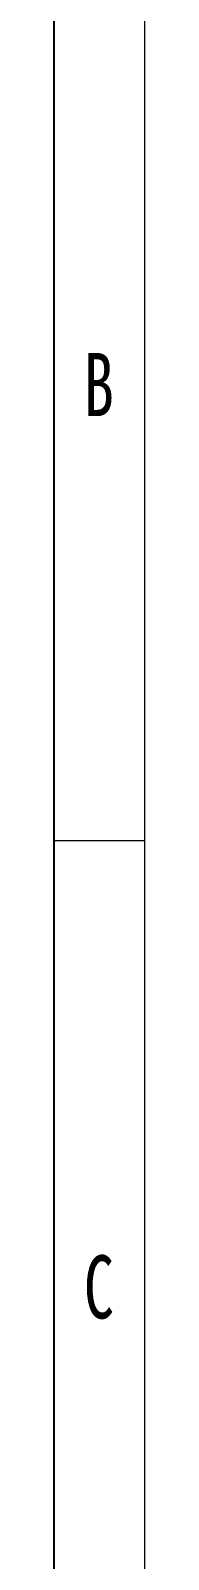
# Model space of a CAD drawing. Header units: millimetres. Extents: x 0 to 420, y 0 to 297.
# Drawn here: x 415 to 420, y 158.7 to 243.4 of the extents above; entities that cross this region are included whole.
import ezdxf

# ---------------------------------------------------------------- set-up
doc = ezdxf.new("R2010")
doc.units = ezdxf.units.MM
doc.styles.add('SLDTEXTSTYLE7', font='TXT', dxfattribs={"width": 0.7})

msp = doc.modelspace()

# ---------------------------------------------------------------- linework, layer by layer
at = {"color": 7, "linetype": 'Continuous', "lineweight": 18}
for p, q in [((420, 148.5), (420, 297)), ((420, 198.5), (415, 198.5))]:
    msp.add_line(p, q, dxfattribs=at)
at = {"color": 7, "linetype": 'Continuous', "lineweight": 25}
msp.add_line((415, 5), (415, 292), dxfattribs=at)

# ---------------------------------------------------------------- texts
at = {"color": 7, "linetype": 'Continuous', "lineweight": 18, "char_height": 3.5, "attachment_point": 2, "style": 'SLDTEXTSTYLE7'}
for s, insert in [('B', (417.46597, 225.53275)), ('C', (417.46597, 175.53275))]:
    msp.add_mtext(s, dxfattribs=dict(at, insert=insert))

doc.saveas('drawing.dxf')
